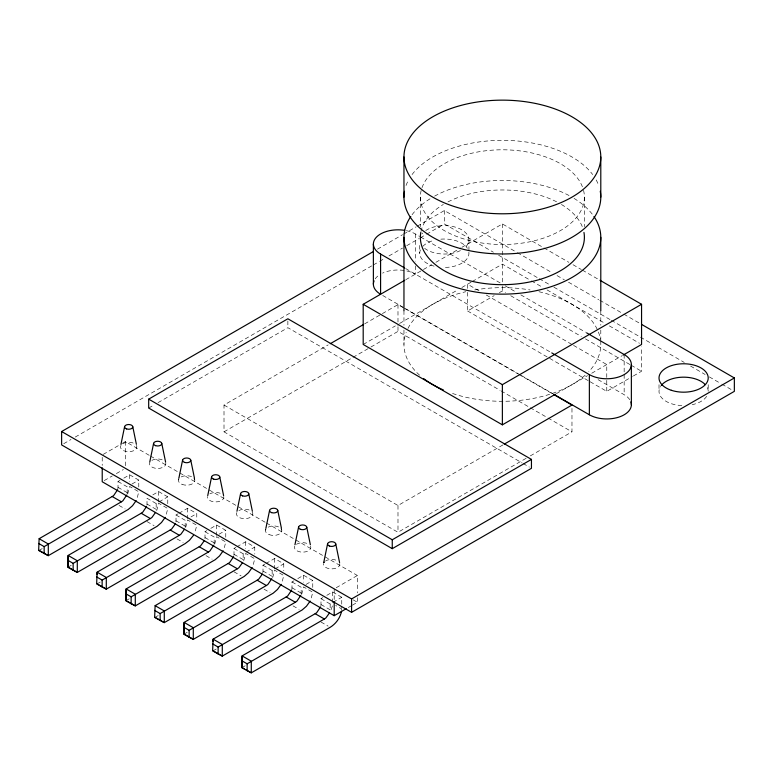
<?xml version="1.0" encoding="UTF-8"?>
<svg xmlns="http://www.w3.org/2000/svg" width="773" height="773" viewBox="0 0 773 773"><rect width="100%" height="100%" fill="white"/><g stroke="black" fill="none" stroke-linecap="round" stroke-linejoin="round"><path stroke-width="0.58" stroke-dasharray="3.87 2.9" d="M341.705 610.032L341.753 608.96L335.637 605.423M178.505 479.985L178.959 477.782M265.497 530.21L265.951 528.007M332.39 605.897L330.689 611.134M127.719 493.947L129.603 486.468L138.773 491.763L136.889 499.242M156.716 510.692L158.6 503.213L167.77 508.508L165.886 515.987M185.713 527.428L187.597 519.958L196.767 525.254L194.883 532.723M214.71 544.173L216.595 536.694L225.764 541.989L223.88 549.468M243.698 560.908L245.592 553.439L254.761 558.734L252.877 566.203M272.695 577.653L274.589 570.174L283.759 575.47L281.874 582.948M301.692 594.398L303.586 586.92L312.756 592.215L310.872 599.693M377.446 249.186L402.549 234.692M403.593 234.093L416.145 226.847M417.188 226.238L444.378 210.546L516.354 252.095M63.715 443.712L71.039 439.489M75.223 437.074L372.219 265.593M373.272 264.994L378.499 261.979M379.543 261.371L384.77 258.356M388.954 255.94L402.549 248.085M406.733 245.669L419.285 238.432M420.328 237.823L425.556 234.808M426.599 234.2L444.378 223.938L493.406 252.24M148.687 408.047L153.875 405.052M158.03 402.656L287.865 327.694L522.036 462.882M103.224 454.379L121.38 443.905M122.395 443.316L125.419 441.576L149.45 455.452M405.777 279.71L422.396 270.115M423.43 269.516L431.74 264.714M435.895 262.318L460.824 247.92M461.868 247.321L502.373 223.938L542.888 247.321M526.133 458.302L397.989 532.288L224.006 431.836L224.006 405.052L328.187 344.903M364.653 323.858L381.321 314.234M382.355 313.625L397.989 304.61L403.197 307.615M104.239 480.584L112.307 475.926M116.337 473.598L123.4 469.52M117.786 489.067A6.29 3.633 -60 0 0 118.008 487.338L118.008 481.502L119.941 480.391M123.806 478.158L129.603 474.806L138.773 480.101L138.773 489.435M363.194 344.468L395.389 325.887M399.544 323.481L457.713 289.904M461.868 287.508L471.211 282.106M472.255 281.507L502.373 264.115L530.423 280.309M132.009 484.004L138.773 480.101M224.006 431.836L369.861 347.628M370.895 347.029L397.989 331.395L500.083 390.336M39.133 550.366L42.244 548.569M467.578 292.358L467.578 310.988L494.189 295.624M499.31 292.677L502.373 290.899L505.494 292.696M152.803 494.894L158.6 491.551L167.77 496.846L167.77 503.841M146.909 505.194A6.29 3.633 -60 0 0 147.005 504.073L147.005 498.247L156.175 503.542L158.107 502.421M159.074 501.861L167.77 496.846M68.13 567.111L71.242 565.314M175.906 521.939A6.29 3.633 -60 0 0 176.002 520.818L176.002 514.982L177.935 513.871M178.901 513.311L187.597 508.286L196.767 513.581L196.767 520.587M190.97 516.934L196.767 513.581M97.127 583.847L100.239 582.05M204.903 538.675A6.29 3.633 -60 0 0 205 537.564L205 531.727L206.932 530.607M210.797 528.374L216.595 525.031L225.764 530.326L225.764 537.322M219.001 534.23L225.764 530.326M126.125 600.592L129.236 598.795M233.9 555.42A6.29 3.633 -60 0 0 233.997 554.299L233.997 548.472L235.929 547.352M236.896 546.791L245.592 541.776L254.761 547.062L254.761 554.067M233.997 548.472L243.166 553.768L245.099 552.647M246.065 552.086L254.761 547.062M155.122 617.337L158.233 615.54M556.386 393.65L587.548 375.659M591.703 373.262L622.11 355.696M262.772 572.774A6.29 3.633 -60 0 0 262.994 571.044L262.994 565.208L264.926 564.097M265.893 563.536L274.589 558.512L283.759 563.807L283.759 570.803M262.994 565.208L272.164 570.503L274.096 569.392M275.062 568.831L283.759 563.807M224.006 405.052L397.989 505.503L503.213 444.755M184.119 634.073L187.23 632.275M590.147 381.756L606.766 391.351L632.353 376.577M633.377 375.987L641.561 371.262L641.561 346.806M291.759 589.519A6.29 3.633 -60 0 0 291.991 587.78L291.991 581.953L293.924 580.832M297.789 578.6L303.586 575.257L312.756 580.552L312.756 589.876M305.992 584.456L312.756 580.552M530.297 455.896L571.972 431.836L571.972 407.381M213.116 650.818L216.227 649.02M336.207 587.731L357.387 575.499L357.387 592.968M320.892 605.645A6.29 3.633 -60 0 0 320.988 604.525L320.988 598.689L322.921 597.577M326.786 595.345L332.583 591.992L341.753 597.287L341.753 607.791M320.988 598.689L330.158 603.984L332.09 602.872M333.057 602.312L341.753 597.287M242.113 667.553L245.225 665.756M348.314 607.53L351.338 605.781M352.353 605.201L357.387 602.283L357.387 597.626M543.921 247.92L568.851 262.318M573.006 264.714L581.315 269.516M582.359 270.115L598.978 279.71M517.398 252.694L551.816 272.569M557.033 275.584L564.329 279.797M568.503 282.203L598.756 299.673M599.8 300.272L622.748 313.519M623.782 314.118L639.435 323.153M498.624 255.254L538.259 278.135M539.303 278.734L549.729 284.764M553.903 287.17L610.226 319.684M611.269 320.293L639.435 336.545M640.479 337.154L684.279 362.44M690.54 366.054L705.14 374.49M709.314 376.895L720.794 383.524M721.837 384.123L732.263 390.143M531.457 280.908L542.888 287.508M547.042 289.904L605.201 323.481M609.356 325.887L639.484 343.27M406.356 230.663A24.601 14.204 0 0 1 415.381 233.977L419.555 236.393M420.609 236.992L500.981 283.401M505.155 285.807L515.601 291.836M520.818 294.851L585.538 332.216M510.682 295.701L581.315 336.477M585.47 338.874L630.13 364.663M631.174 365.262L641.561 371.262M479.009 290.803L467.578 284.203L467.578 291.189M486.275 294.996L572.484 344.777M573.527 345.376L606.766 364.566L606.766 391.351M405.641 268.531L551.091 352.507M598.06 379.63L624.159 394.694A24.601 14.204 0 0 1 629.898 399.912M467.578 310.988L548.598 357.764M549.632 358.363L589.103 381.157M382.674 295.45L404.598 308.108M405.641 308.717L520.471 375.011M521.514 375.61L552.83 393.689M404.24 308.214L517.794 373.774M518.838 374.374L553.217 394.23M501.126 390.935L529.254 407.178M530.297 407.777L546.965 417.401M548.009 418.009L571.972 431.836M523.079 463.491L529.35 467.114M150.493 456.051L178.708 472.342M179.751 472.941L207.966 489.232M209.01 489.831L265.439 522.413M266.482 523.012L294.697 539.303M295.74 539.912L323.955 556.193M324.998 556.802L357.387 575.499M353.213 599.877L357.387 602.283M118.008 481.502L127.178 486.797L127.178 492.633A6.29 3.633 -60 0 1 127.081 493.744M176.002 514.982L185.172 520.277L185.172 526.113A6.29 3.633 -60 0 1 184.95 527.843M205 531.727L214.169 537.022L214.169 542.859A6.29 3.633 -60 0 1 214.073 543.97M291.991 581.953L301.161 587.248L301.161 593.075A6.29 3.633 -60 0 1 301.064 594.195M118.008 487.338L127.178 492.633M147.005 504.073L156.175 509.368A6.29 3.633 -60 0 1 155.953 511.108M176.002 520.818L185.172 526.113M205 537.564L214.169 542.859M233.997 554.299L243.166 559.594A6.29 3.633 -60 0 1 243.07 560.715M262.994 571.044L272.164 576.339A6.29 3.633 -60 0 1 271.941 578.069M291.991 587.78L301.161 593.075M320.988 604.525L330.158 609.82A6.29 3.633 -60 0 1 329.936 611.549M119.023 505.426L125.139 508.953M147.005 521.572L154.136 525.688M177.017 538.907L183.133 542.433M206.014 555.642L212.131 559.179M233.997 571.798L241.128 575.914M264.008 589.132L270.125 592.659M293.006 605.868L299.122 609.395M320.988 622.023L328.119 626.14M281.372 528.007L281.826 530.21M194.381 477.782L194.835 479.985M708.213 384.674L708.213 391.37A24.601 14.204 0 0 0 705.991 385.476M659.011 384.674L659.011 391.37M624.159 354.517L624.159 373.427M624.159 374.605L624.159 394.694M600.795 310.765L600.795 325.211M600.795 330.023L600.795 339.656M600.795 340.864L600.795 344.468A98.422 56.825 0 0 1 588.755 371.707M584.388 197.144L584.388 226.692M502.373 223.938L502.373 285.082M502.373 286.242L502.373 290.899M468.94 239.833L468.94 250.993M444.378 210.546L444.378 223.938M420.357 197.144L420.357 226.692M419.729 245.418L419.729 253.225M415.381 233.977L415.381 261.158M415.381 265.883L415.381 274.164A24.601 14.204 0 0 0 382.596 273.12M403.96 310.765L403.96 325.211M403.96 330.023L403.96 344.468M397.989 304.61L397.989 325.568M397.989 326.737L397.989 331.395M397.989 505.503L397.989 532.288M334.197 588.891L334.197 600.544M332.583 591.992L332.583 602.496M330.158 603.984L330.158 609.82M303.586 575.257L303.586 582.253M287.865 321.008L287.865 327.694M274.589 558.512L274.589 569.015M272.164 570.503L272.164 576.339M245.592 541.776L245.592 548.772M243.166 553.768L243.166 559.594M216.595 525.031L216.595 535.525M187.597 508.286L187.597 518.789M158.6 491.551L158.6 502.044M156.175 503.542L156.175 509.368M129.603 474.806L129.603 481.801M125.419 441.576L125.419 466.032M102.22 457.297L102.22 465.443M339.772 563.488A8.203 4.735 0 0 1 331.656 568.889A8.203 4.735 0 0 1 323.539 563.488M325.462 561.053A8.203 4.735 0 0 1 337.028 560.58M310.524 546.086A8.203 4.735 0 0 1 302.658 552.154A8.203 4.735 0 0 1 294.793 546.086M296.465 544.318A8.203 4.735 0 0 1 308.031 543.834M252.124 511.968A8.203 4.735 0 0 1 244.664 518.673A8.203 4.735 0 0 1 237.205 511.968M238.867 510.586A8.203 4.735 0 0 1 250.462 510.586M223.784 496.517A8.203 4.735 0 0 1 215.667 501.928A8.203 4.735 0 0 1 207.551 496.517M209.869 493.841A8.203 4.735 0 0 1 221.465 493.841M165.693 462.708A8.203 4.735 0 0 1 157.673 468.448A8.203 4.735 0 0 1 149.662 462.708M151.875 460.36A8.203 4.735 0 0 1 163.47 460.36M136.357 445.316A8.203 4.735 0 0 1 128.676 451.703A8.203 4.735 0 0 1 120.994 445.316M122.878 443.625A8.203 4.735 0 0 1 134.473 443.625M706.667 396.336A24.601 14.204 0 0 1 692.212 404.685M681.854 405.545A24.601 14.204 0 0 1 660.557 386.413M425.739 230.538A24.601 14.204 0 0 1 459.78 228.779A24.601 14.204 0 0 1 464.032 248.346M460.447 250.568A24.601 14.204 0 0 1 424.638 248.346M421.961 233.939A24.601 14.204 0 0 1 422.744 233.031M468.882 252.22A24.601 14.204 0 0 1 442.581 267.4M434.117 266.154A24.601 14.204 0 0 1 421.285 248.268M422.744 246.423A24.601 14.204 0 0 1 434.117 240.306M440.832 239.166A24.601 14.204 0 0 1 467.394 248.268M585.171 375.195A98.422 56.825 0 0 1 450.157 392.636M419.584 375.195A98.422 56.825 0 0 1 406.202 332.39M407.941 328.467A98.422 56.825 0 0 1 465.8 291.721M474.651 289.952A98.422 56.825 0 0 1 530.104 289.952M538.955 291.721A98.422 56.825 0 0 1 600.399 339.405M420.985 231.475A82.015 47.356 0 0 1 443.344 204.449M447.963 201.898A82.015 47.356 0 0 1 556.792 201.898M561.401 204.449A82.015 47.356 0 0 1 582.649 227.629M583.538 190.322A82.015 47.356 0 0 1 473.607 241.495A82.015 47.356 0 0 1 448.949 161.219A82.015 47.356 0 0 1 582.649 187.443M412.048 214.759A98.422 56.825 0 0 1 430.725 198.371M434.59 196.129A98.422 56.825 0 0 1 570.155 196.129M574.02 198.371A98.422 56.825 0 0 1 592.698 214.759M406.047 185.501A98.422 56.825 0 0 1 408.598 179.916M412.048 174.582A98.422 56.825 0 0 1 502.373 140.328A98.422 56.825 0 0 1 592.698 174.582M596.157 179.916A98.422 56.825 0 0 1 598.708 185.501M375.166 278.889A24.601 14.204 0 0 1 378.789 275.323M269.062 534.597A8.203 4.735 0 0 0 281.845 531.012A8.203 4.735 0 0 0 270.077 526.413A8.203 4.735 0 0 0 269.062 534.597M182.07 484.371A8.203 4.735 0 0 0 194.854 480.787A8.203 4.735 0 0 0 183.085 476.187A8.203 4.735 0 0 0 182.07 484.371"/><path stroke-width="1.16" d="M136.183 500.614L132.502 505.745L128.221 509.475L48.303 555.661L38.65 550.434L39.133 538.704L112.211 496.517A9.344 5.392 -60 0 0 113.805 495.367L117.602 489.715M165.18 517.359L161.499 522.49L157.219 526.22L77.3 572.407L67.647 567.179L68.13 555.449L141.208 513.262A9.344 5.392 -60 0 0 142.802 512.113L146.599 506.46M193.376 535.457L189.443 540.327L185.172 543.612L106.297 589.142L96.644 583.915L97.127 572.184L170.205 529.998A9.344 5.392 -60 0 0 171.799 528.848L175.355 523.872M223.175 550.84L219.493 555.971L215.213 559.7L135.294 605.887L125.641 600.66L126.125 588.929L199.202 546.743A9.344 5.392 -60 0 0 200.796 545.593L204.352 540.617M252.172 567.585L248.491 572.716L244.21 576.445L164.291 622.632L154.639 617.395L155.122 605.665L228.199 563.478A9.344 5.392 -60 0 0 229.794 562.338L233.591 556.686M281.169 584.32L277.488 589.451L273.207 593.181L193.289 639.368L183.636 634.14L184.119 622.41L257.196 580.223A9.344 5.392 -60 0 0 258.791 579.074L262.347 574.097M310.166 601.065L306.485 606.196L302.204 609.926L222.286 656.113L212.633 650.885L213.116 639.155L286.184 596.959A9.344 5.392 -60 0 0 287.788 595.819L291.585 590.166M341.56 611.192C340.255 617.83 335.907 623.801 330.158 627.318L251.283 672.848L241.63 667.621L242.113 655.89L315.181 613.704A9.344 5.392 -60 0 0 316.785 612.554L320.582 606.902M120.965 444.301L124.598 426.648M149.74 462.138L153.595 443.393M178.959 477.782L182.592 460.128M207.734 495.628L211.589 476.873M236.953 511.262L240.587 493.609M265.951 528.007L269.584 510.354M294.948 544.743L298.581 527.089M323.723 562.589L327.578 543.834M126.772 495.01L122.975 500.662A9.344 5.392 -60 0 1 121.38 501.812L44.148 546.617L44.148 553.613M213.763 545.236L209.966 550.888A9.344 5.392 -60 0 1 208.372 552.038L131.139 596.833L131.139 603.839M271.758 578.716L267.96 584.369A9.344 5.392 -60 0 1 266.366 585.519L189.134 630.314L189.134 637.319M300.755 595.461L296.958 601.114A9.344 5.392 -60 0 1 295.363 602.254L218.131 647.059L218.131 654.055M155.528 512.422L151.972 517.408A9.344 5.392 -60 0 1 150.377 518.548L73.145 563.353L73.145 570.348M184.525 529.167L180.969 534.143A9.344 5.392 -60 0 1 179.375 535.293L102.142 580.098L102.142 587.094M242.519 562.647L238.963 567.633A9.344 5.392 -60 0 1 237.369 568.773L160.137 613.578L160.137 620.574M329.511 612.873L325.955 617.849A9.344 5.392 -60 0 1 324.36 618.999L247.128 663.804L247.128 670.8M641.522 324.36L734.35 377.958L734.35 391.351L351.589 612.332L61.627 444.919L61.627 431.527L373.272 251.602M148.687 399.139L287.865 318.785L531.447 459.404L531.447 468.312L392.259 548.675L148.687 408.047L148.687 399.139L392.259 539.767L531.447 459.404M555.352 394.249L502.373 424.831L363.194 344.468L363.194 304.291L404.743 280.309M330.274 343.705L363.61 324.457M363.194 304.291L502.373 384.654L641.561 304.291L641.561 344.468L623.135 355.107M504.247 444.146L571.972 405.052L554.26 394.829M61.627 431.527L351.589 598.94L734.35 377.958M102.22 467.771L102.22 481.753L334.197 615.685L346.294 608.689M600.012 280.309L641.561 304.291M586.581 332.825L624.159 354.517A24.601 14.204 0 0 1 624.159 374.605A24.601 14.204 0 0 1 589.364 374.605L551.787 352.913M404.646 230.354A24.601 14.204 0 0 0 376.751 236.847A24.601 14.204 0 0 0 380.587 254.066L404.598 267.931M553.874 394.298L589.364 414.782A24.601 14.204 0 0 0 618.41 417.256A24.601 14.204 0 0 0 630.874 401.902M112.211 496.517L121.38 501.812M141.208 513.262L150.377 518.557M170.205 529.998L179.375 535.293M199.202 546.743L208.372 552.038M228.199 563.478L237.369 568.773M257.196 580.223L266.366 585.519M286.184 596.959L295.363 602.254M315.181 613.704L324.36 618.999M39.133 538.704L48.303 543.999L48.303 555.661L39.133 550.366M155.122 605.665L164.291 610.96L164.291 622.632L155.122 617.337M38.65 543.438L44.148 546.617M67.647 560.174L73.145 563.353M96.644 576.919L102.142 580.098M125.641 593.664L131.139 596.833M154.639 610.399L160.137 613.578M183.636 627.145L189.134 630.314M212.633 643.88L218.131 647.059M241.63 660.625L247.128 663.804M97.127 583.847L106.297 589.142L106.297 577.479L97.127 572.184L97.127 574.523M127.149 601.181L135.294 605.887L135.294 594.224L126.125 588.929L126.125 600.592M213.116 650.818L222.286 656.113L222.286 644.45L213.116 639.155L213.116 641.484M244.152 668.732L242.113 667.553L242.113 655.89L251.283 661.186L251.283 672.848L246.191 669.911M335.733 543.834L339.589 562.589M306.736 527.089L310.369 544.743M277.739 510.354L281.372 528.007M248.742 493.609L252.375 511.262M219.745 476.873L223.6 495.628M190.757 460.128L194.381 477.782M161.76 443.393L165.606 462.138M132.763 426.648L136.386 444.301M631.367 364.566L631.367 404.743M600.795 156.967A98.422 56.825 0 0 1 453.162 206.178A98.422 56.825 0 0 1 453.162 107.756A98.422 56.825 0 0 1 600.795 156.967L600.795 197.144M600.795 237.33L600.795 310.765M589.364 374.605L589.364 414.782M502.373 384.654L502.373 424.831M403.96 156.967L403.96 197.144M403.96 237.33L403.96 310.765M392.259 539.767L392.259 548.675M380.587 254.066L380.587 294.252A24.601 14.204 0 0 1 374.074 280.86M373.378 244.026L373.378 284.203M351.589 598.94L351.589 612.332M334.197 601.703L334.197 615.685M323.974 562.502A8.203 4.735 0 0 1 324.196 562.193M661.234 385.476A24.601 14.204 0 0 1 682.733 377.176A24.601 14.204 0 0 1 705.208 384.567M443.393 389.959A98.422 56.825 0 0 1 423.585 378.528M583.953 232.441A82.015 47.356 0 0 1 502.373 284.677A82.015 47.356 0 0 1 420.802 232.441M593.954 216.517A98.422 56.825 0 0 1 502.373 294.146A98.422 56.825 0 0 1 410.801 216.517M600.263 191.279A98.422 56.825 0 0 1 502.373 253.969A98.422 56.825 0 0 1 404.482 191.279M77.3 560.744L68.13 555.449L68.13 567.111L77.3 572.407L77.3 560.744M193.289 627.705L184.119 622.41L184.119 634.073L193.289 639.368L193.289 627.705M329.607 546.115A4.097 2.367 0 0 0 335.753 544.066A4.097 2.367 0 0 0 329.607 542.018A4.097 2.367 0 0 0 329.607 546.115M300.359 529.283A4.097 2.367 0 0 0 306.746 527.495A4.097 2.367 0 0 0 300.871 525.196A4.097 2.367 0 0 0 300.359 529.283M271.613 512.634A4.097 2.367 0 0 0 277.758 510.586A4.097 2.367 0 0 0 271.613 508.537A4.097 2.367 0 0 0 271.613 512.634M242.616 495.899A4.097 2.367 0 0 0 248.761 493.841A4.097 2.367 0 0 0 242.616 491.792A4.097 2.367 0 0 0 242.616 495.899M213.619 479.154A4.097 2.367 0 0 0 219.774 477.105A4.097 2.367 0 0 0 213.619 475.057A4.097 2.367 0 0 0 213.619 479.154M184.621 462.409A4.097 2.367 0 0 0 190.776 460.36A4.097 2.367 0 0 0 184.621 458.312A4.097 2.367 0 0 0 184.621 462.409M155.624 445.673A4.097 2.367 0 0 0 161.779 443.625A4.097 2.367 0 0 0 155.624 441.567A4.097 2.367 0 0 0 155.624 445.673M126.627 428.928A4.097 2.367 0 0 0 132.782 426.88A4.097 2.367 0 0 0 126.627 424.831A4.097 2.367 0 0 0 126.627 428.928M671.312 390.278A24.601 14.204 0 0 0 708.213 377.978A24.601 14.204 0 0 0 671.312 365.677A24.601 14.204 0 0 0 671.312 390.278"/></g></svg>
